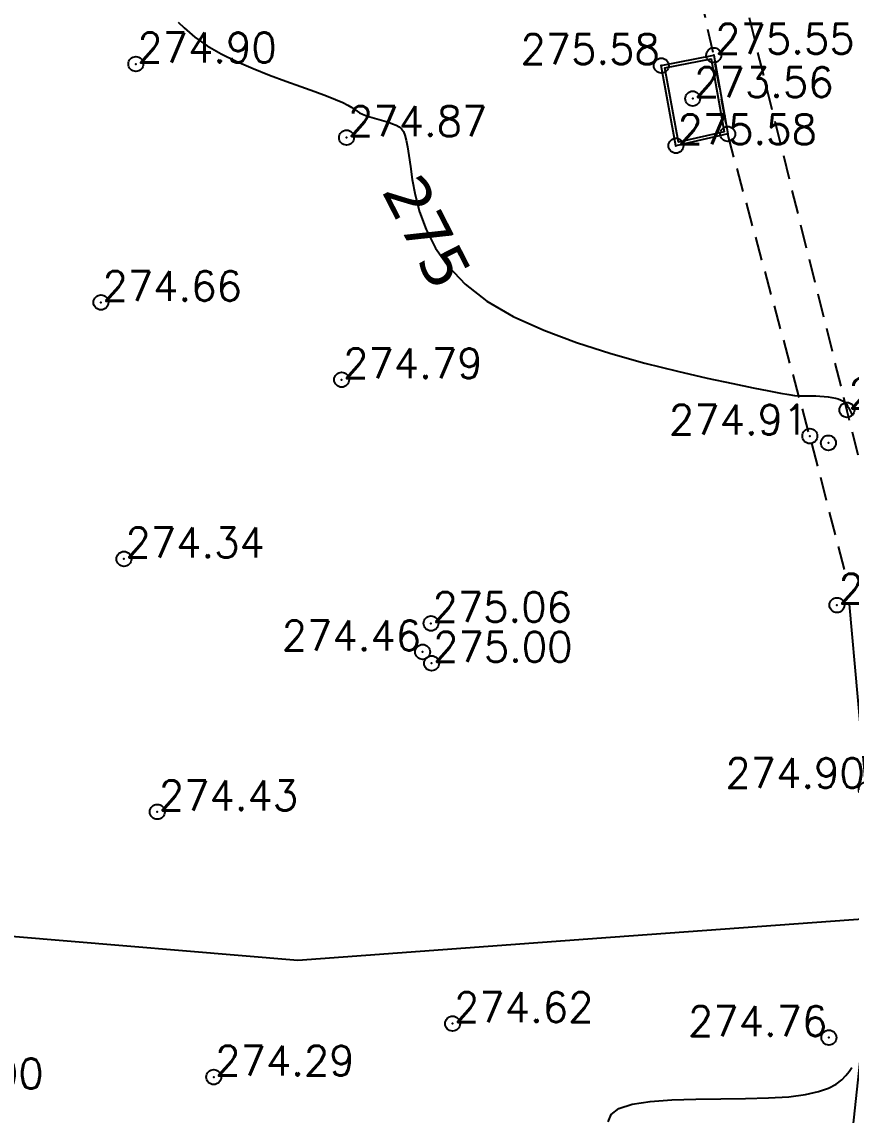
# Model space of a CAD drawing. Header units: millimetres. Extents: x 524954 to 526204, y 9523489 to 9524010.
# Drawn here: x 525569.67 to 525597.43, y 9523640.36 to 9523676.96 of the extents above; entities that cross this region are included whole.
import ezdxf
from ezdxf.enums import TextEntityAlignment as Align

# ---------------------------------------------------------------- set-up
doc = ezdxf.new("R2010")
doc.units = ezdxf.units.MM
doc.header["$PDMODE"] = 32
doc.header["$PDSIZE"] = 0.5
doc.linetypes.add('CACHE2', pattern=[4.7625, 3.175, -1.5875])
for name, color, linetype in [('Caniveau', 5, 'CACHE2'), ('CN_02_00', 4, 'Continuous'), ('CN_05_00', 6, 'Continuous'), ('Cotation Courbes de niveau', 7, 'Continuous'), ('Haut_Talus', 30, 'Continuous'), ('PLUME_4', 3, 'Continuous'), ('TopoAlt', 3, 'Continuous'), ('TOPOJIS', 7, 'Continuous')]:
    doc.layers.add(name, color=color, linetype=linetype)
doc.styles.add('Simplex 1.0', font='Simplex.shx', dxfattribs={"width": 0.99, "height": 1})
doc.styles.add('Verdana 1.0', font='verdana.ttf', dxfattribs={"width": 0.99, "height": 1})

# ---------------------------------------------------------------- blocks, each defined once
blk = doc.blocks.new('TCPOINT M')
at = {"color": 0}
blk.add_point((0, 0), dxfattribs=at)
at = {"layer": 'TopoAlt', "style": 'Simplex 1.0', "width": 0.99}
blk.add_attdef('ALT', (0.15, 0.15), '', height=1, dxfattribs=at)

msp = doc.modelspace()

# ---------------------------------------------------------------- linework, layer by layer
at = {"layer": 'Caniveau', "ltscale": 0.25, "flags": 128}
for points in [[(525597.213, 9523658.632), (525596.049, 9523663.095), (525593.299, 9523673.207), (525592.831, 9523675.844), (525591.953, 9523679.778), (525585.746, 9523702.035)], [(525598.516, 9523658.987), (525597.291, 9523663.969), (525593.69, 9523678.437), (525593.3, 9523679.958), (525593.033, 9523681.042)]]:
    msp.add_lwpolyline(points, dxfattribs=at)
at = {"layer": 'Caniveau', "linetype": 'ByBlock', "flags": 128}
for points in [[(525593.299, 9523673.207), (525591.568, 9523672.813), (525591.077, 9523675.497), (525592.831, 9523675.844), (525593.299, 9523673.207), (525593.299, 9523673.207)], [(525593.184, 9523673.283), (525591.648, 9523672.933), (525591.193, 9523675.418), (525592.751, 9523675.726)]]:
    msp.add_lwpolyline(points, close=True, dxfattribs=at)
at = {"layer": 'CN_02_00', "elevation": 274, "flags": 128}
msp.add_lwpolyline([(525589.295, 9523640.136), (525589.394, 9523640.386), (525589.654, 9523640.589), (525590.102, 9523640.732), (525590.709, 9523640.824), (525591.434, 9523640.877), (525592.234, 9523640.902), (525593.067, 9523640.913), (525593.891, 9523640.921), (525594.664, 9523640.939), (525595.345, 9523640.979), (525595.902, 9523641.05), (525596.34, 9523641.149), (525596.678, 9523641.269), (525596.933, 9523641.404), (525597.12, 9523641.547), (525597.258, 9523641.691), (525597.363, 9523641.829), (525597.452, 9523641.956)], dxfattribs=at)
at = {"layer": 'CN_05_00', "elevation": 275, "flags": 128}
msp.add_lwpolyline([(525574.904, 9523676.955), (525575.1, 9523676.759), (525575.465, 9523676.45), (525575.877, 9523676.162), (525576.348, 9523675.892), (525576.865, 9523675.637), (525577.41, 9523675.399), (525577.962, 9523675.179), (525578.504, 9523674.976), (525579.014, 9523674.793), (525579.475, 9523674.629), (525579.867, 9523674.485), (525580.176, 9523674.362), (525580.411, 9523674.257), (525580.586, 9523674.167), (525580.716, 9523674.092), (525580.816, 9523674.027), (525580.898, 9523673.97), (525580.979, 9523673.92), (525581.072, 9523673.873), (525581.188, 9523673.828), (525581.324, 9523673.783), (525581.474, 9523673.738), (525581.631, 9523673.693), (525581.789, 9523673.647), (525581.941, 9523673.6), (525582.082, 9523673.551), (525582.204, 9523673.501), (525582.303, 9523673.446), (525582.381, 9523673.379), (525582.444, 9523673.288), (525582.495, 9523673.164), (525582.54, 9523672.995), (525582.581, 9523672.772), (525582.625, 9523672.485), (525582.676, 9523672.122), (525582.74, 9523671.678), (525582.836, 9523671.165), (525582.984, 9523670.602), (525583.205, 9523670.004), (525583.52, 9523669.389), (525583.95, 9523668.774), (525584.514, 9523668.177), (525585.235, 9523667.614), (525586.121, 9523667.1), (525587.139, 9523666.637), (525588.243, 9523666.223), (525589.388, 9523665.857), (525590.528, 9523665.538), (525591.619, 9523665.266), (525592.614, 9523665.038), (525593.47, 9523664.853), (525594.152, 9523664.71), (525594.675, 9523664.605), (525595.062, 9523664.53), (525595.341, 9523664.482), (525595.537, 9523664.454), (525595.674, 9523664.442), (525595.779, 9523664.439), (525595.877, 9523664.44), (525595.988, 9523664.44), (525596.114, 9523664.439), (525596.248, 9523664.436), (525596.388, 9523664.43), (525596.528, 9523664.421), (525596.663, 9523664.408), (525596.79, 9523664.39), (525596.903, 9523664.368), (525597, 9523664.341), (525597.08, 9523664.31), (525597.147, 9523664.274), (525597.202, 9523664.234), (525597.246, 9523664.192), (525597.283, 9523664.147), (525597.314, 9523664.1), (525597.341, 9523664.052), (525597.367, 9523664.001), (525597.395, 9523663.943), (525597.43, 9523663.87), (525597.476, 9523663.775)], dxfattribs=at)
at = {"layer": 'Haut_Talus', "flags": 128}
msp.add_lwpolyline([(525619.5, 9523585.574), (525612.277, 9523590.807), (525607.186, 9523595.808), (525599.957, 9523599.753), (525597.247, 9523603.032), (525593.096, 9523611.496), (525592.851, 9523613.063), (525593.481, 9523618.717), (525594.45, 9523630.102), (525596.089, 9523633.861), (525596.995, 9523635.297), (525597.827, 9523643.003), (525597.939, 9523651.265), (525597.377, 9523657.469)], dxfattribs=at)
at = {"layer": 'PLUME_4'}
msp.add_lwpolyline([(525713.986, 9523649.383), (525705.083, 9523647.731), (525695.79, 9523644.546), (525695.79, 9523644.546), (525686.279, 9523644.353), (525676.731, 9523644.659), (525667.293, 9523643.469), (525667.293, 9523643.469), (525657.465, 9523640.746), (525647.918, 9523641.052), (525638.796, 9523642.391), (525638.796, 9523642.391), (525629.175, 9523643.694), (525629.175, 9523643.694), (525619.02, 9523645.46), (525609.472, 9523645.765), (525599.353, 9523647.032), (525589.38, 9523646.304), (525578.908, 9523645.54), (525569.324, 9523646.344)], dxfattribs=at)
msp.add_lwpolyline([(525713.986, 9523649.383), (525705.083, 9523647.731), (525695.79, 9523644.546), (525695.79, 9523644.546), (525686.279, 9523644.353), (525676.731, 9523644.659), (525667.293, 9523643.469), (525667.293, 9523643.469), (525657.465, 9523640.746), (525647.918, 9523641.052), (525638.796, 9523642.391), (525638.796, 9523642.391), (525629.175, 9523643.694), (525629.175, 9523643.694), (525619.02, 9523645.46), (525609.472, 9523645.765), (525599.353, 9523647.032), (525589.38, 9523646.304), (525578.908, 9523645.54), (525569.324, 9523646.344)], dxfattribs=at)

# ---------------------------------------------------------------- block references
at = {"layer": 'TOPOJIS'}
ref = msp.add_blockref('TCPOINT M', (525592.831, 9523675.844, 275.55), dxfattribs=at)
ref.add_attrib('ALT', '275.55', (525592.881, 9523675.894, 275.55), dxfattribs={"layer": 'TopoAlt', "height": 1, "style": 'Simplex 1.0', "width": 0.99})
ref = msp.add_blockref('TCPOINT M', (525573.487, 9523675.549, 274.9), dxfattribs=at)
ref.add_attrib('ALT', '274.90', (525573.537, 9523675.599, 274.9), dxfattribs={"layer": 'TopoAlt', "height": 1, "style": 'Simplex 1.0', "width": 0.99})
ref = msp.add_blockref('TCPOINT M', (525591.077, 9523675.497, 275.58), dxfattribs=at)
ref.add_attrib('ALT', '275.58', dxfattribs={"layer": 'TopoAlt', "height": 1, "style": 'Simplex 1.0', "width": 0.99}).set_placement((525591.027, 9523675.547, 275.58), align=Align.RIGHT)
ref = msp.add_blockref('TCPOINT M', (525592.127, 9523674.39, 273.56), dxfattribs=at)
ref.add_attrib('ALT', '273.56', (525592.177, 9523674.44, 273.56), dxfattribs={"layer": 'TopoAlt', "height": 1, "style": 'Simplex 1.0', "width": 0.99})
ref = msp.add_blockref('TCPOINT M', (525580.539, 9523673.085, 274.87), dxfattribs=at)
ref.add_attrib('ALT', '274.87', (525580.589, 9523673.135, 274.87), dxfattribs={"layer": 'TopoAlt', "height": 1, "style": 'Simplex 1.0', "width": 0.99})
ref = msp.add_blockref('TCPOINT M', (525591.568, 9523672.813, 275.58), dxfattribs=at)
ref.add_attrib('ALT', '275.58', (525591.618, 9523672.863, 275.58), dxfattribs={"layer": 'TopoAlt', "height": 1, "style": 'Simplex 1.0', "width": 0.99})
for p in [(525593.299, 9523673.207, 275.58), (525596.671, 9523662.867, 273.78)]:
    msp.add_blockref('TCPOINT M', p, dxfattribs=at)
ref = msp.add_blockref('TCPOINT M', (525572.32, 9523667.568, 274.66), dxfattribs=at)
ref.add_attrib('ALT', '274.66', (525572.37, 9523667.618, 274.66), dxfattribs={"layer": 'TopoAlt', "height": 1, "style": 'Simplex 1.0', "width": 0.99})
ref = msp.add_blockref('TCPOINT M', (525580.376, 9523664.981, 274.79), dxfattribs=at)
ref.add_attrib('ALT', '274.79', (525580.426, 9523665.031, 274.79), dxfattribs={"layer": 'TopoAlt', "height": 1, "style": 'Simplex 1.0', "width": 0.99})
ref = msp.add_blockref('TCPOINT M', (525597.291, 9523663.969, 274.97), dxfattribs=at)
ref.add_attrib('ALT', '274.97', (525597.341, 9523664.019, 274.97), dxfattribs={"layer": 'TopoAlt', "height": 1, "style": 'Simplex 1.0', "width": 0.99})
ref = msp.add_blockref('TCPOINT M', (525596.049, 9523663.095, 274.91), dxfattribs=at)
ref.add_attrib('ALT', '274.91', dxfattribs={"layer": 'TopoAlt', "height": 1, "style": 'Simplex 1.0', "width": 0.99}).set_placement((525595.999, 9523663.145, 274.91), align=Align.RIGHT)
ref = msp.add_blockref('TCPOINT M', (525573.089, 9523658.982, 274.34), dxfattribs=at)
ref.add_attrib('ALT', '274.34', (525573.139, 9523659.032, 274.34), dxfattribs={"layer": 'TopoAlt', "height": 1, "style": 'Simplex 1.0', "width": 0.99})
ref = msp.add_blockref('TCPOINT M', (525596.957, 9523657.435, 274.84), dxfattribs=at)
ref.add_attrib('ALT', '274.84', (525597.007, 9523657.485, 274.84), dxfattribs={"layer": 'TopoAlt', "height": 1, "style": 'Simplex 1.0', "width": 0.99})
ref = msp.add_blockref('TCPOINT M', (525583.367, 9523656.824, 275.06), dxfattribs=at)
ref.add_attrib('ALT', '275.06', (525583.417, 9523656.874, 275.06), dxfattribs={"layer": 'TopoAlt', "height": 1, "style": 'Simplex 1.0', "width": 0.99})
ref = msp.add_blockref('TCPOINT M', (525583.087, 9523655.868, 274.46), dxfattribs=at)
ref.add_attrib('ALT', '274.46', dxfattribs={"layer": 'TopoAlt', "height": 1, "style": 'Simplex 1.0', "width": 0.99}).set_placement((525583.037, 9523655.918, 274.46), align=Align.RIGHT)
ref = msp.add_blockref('TCPOINT M', (525583.388, 9523655.489, 275), dxfattribs=at)
ref.add_attrib('ALT', '275.00', (525583.438, 9523655.539, 275), dxfattribs={"layer": 'TopoAlt', "height": 1, "style": 'Simplex 1.0', "width": 0.99})
ref = msp.add_blockref('TCPOINT M', (525597.939, 9523651.265, 274.9), dxfattribs=at)
ref.add_attrib('ALT', '274.90', dxfattribs={"layer": 'TopoAlt', "height": 1, "style": 'Simplex 1.0', "width": 0.99}).set_placement((525597.889, 9523651.315, 274.9), align=Align.RIGHT)
ref = msp.add_blockref('TCPOINT M', (525574.205, 9523650.516, 274.43), dxfattribs=at)
ref.add_attrib('ALT', '274.43', (525574.255, 9523650.566, 274.43), dxfattribs={"layer": 'TopoAlt', "height": 1, "style": 'Simplex 1.0', "width": 0.99})
ref = msp.add_blockref('TCPOINT M', (525584.089, 9523643.426, 274.62), dxfattribs=at)
ref.add_attrib('ALT', '274.62', (525584.139, 9523643.476, 274.62), dxfattribs={"layer": 'TopoAlt', "height": 1, "style": 'Simplex 1.0', "width": 0.99})
ref = msp.add_blockref('TCPOINT M', (525596.686, 9523642.96, 274.76), dxfattribs=at)
ref.add_attrib('ALT', '274.76', dxfattribs={"layer": 'TopoAlt', "height": 1, "style": 'Simplex 1.0', "width": 0.99}).set_placement((525596.636, 9523643.01, 274.76), align=Align.RIGHT)
ref = msp.add_blockref('TCPOINT M', (525576.093, 9523641.638, 274.29), dxfattribs=at)
ref.add_attrib('ALT', '274.29', (525576.143, 9523641.688, 274.29), dxfattribs={"layer": 'TopoAlt', "height": 1, "style": 'Simplex 1.0', "width": 0.99})
ref = msp.add_blockref('TCPOINT M', (525565.685, 9523641.205, 274), dxfattribs=at)
ref.add_attrib('ALT', '274.00', (525565.735, 9523641.255, 274), dxfattribs={"layer": 'TopoAlt', "height": 1, "style": 'Simplex 1.0', "width": 0.99})

# ---------------------------------------------------------------- texts
at = {"layer": 'Cotation Courbes de niveau', "style": 'Verdana 1.0', "width": 0.99}
msp.add_text('275', height=1.5, rotation=297.1316, dxfattribs=at).set_placement((525583.245, 9523669.926, 275), align=Align.MIDDLE_CENTER)

doc.saveas('drawing.dxf')
